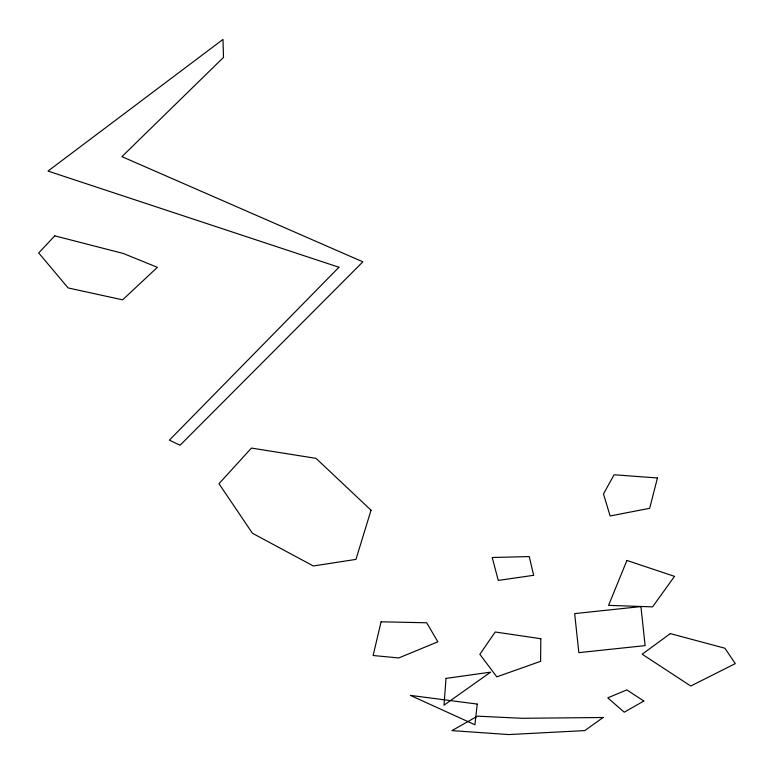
<?xml version="1.0" encoding="UTF-8"?>
<svg xmlns="http://www.w3.org/2000/svg" width="774" height="774" viewBox="0 0 774 774"><rect width="100%" height="100%" fill="white"/><g stroke="black" fill="none" stroke-linecap="round" stroke-linejoin="round"><path stroke-width="1.16" d="M540.823 638.724L540.6 661.315L496.831 676.863L479.851 654.33L495.215 631.99L540.823 638.724M446.027 678.401L444.005 705.172L490.619 672.151L446.027 678.401M477.239 704.079L474.926 724.764L410.355 695.381L477.239 704.079M381.089 621.812L373.126 655.51L398.745 657.958L437.861 641.81L426.658 622.78L381.089 621.812M657.445 477.974L649.667 508.305L610.125 515.987L603.478 493.918L614.092 474.762L657.445 477.974M371.036 510.211L355.963 559.389L313.335 565.978L252.411 533.238L218.994 483.702L251.444 448.078L316.044 458.363L371.036 510.211M626.921 560.453L608.567 605.374L652.569 606.874L674.522 576.359L626.921 560.453M54.761 235.838L38.7 252.943L68.122 287.938L122.65 299.848L157.374 267.33L123.337 253.485L54.761 235.838M338.935 267.253L169.371 440.154L180.061 445.243L362.871 261.825L121.924 156.648L223.502 57.402L222.989 39.426L48.007 171.073L338.935 267.253M670.303 633.606L642.178 654.214L690.747 686.016L735.3 663.618L724.919 648.235L670.303 633.606M603.101 717.498L584.815 730.588L508.857 734.574L451.958 730.617L477.452 716.163L522.286 718.301L603.101 717.498M643.823 701.041L624.241 712.206L607.774 697.848L626.824 689.905L643.823 701.041M533.644 575.305L498.262 580.423L492.216 557.503L529.242 556.574L533.644 575.305M640.93 606.584L574.656 613.608L578.846 652.646L645.119 645.622L640.93 606.584"/></g></svg>
